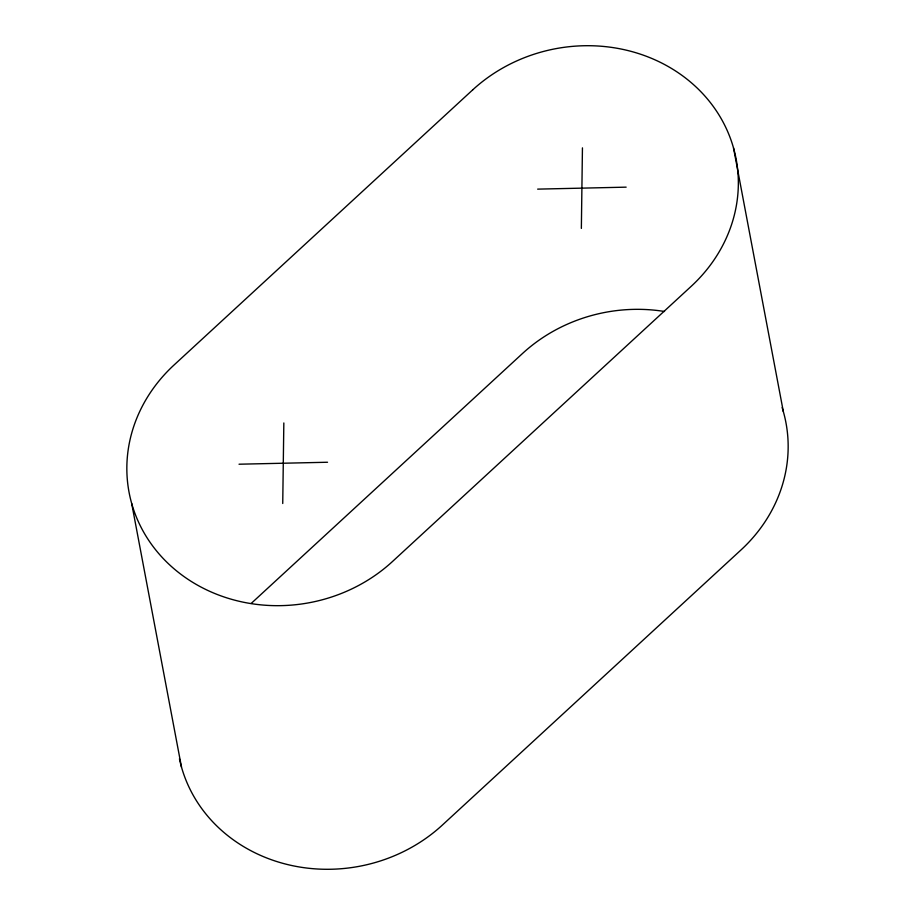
<?xml version="1.0" encoding="UTF-8"?>
<svg xmlns="http://www.w3.org/2000/svg" width="915" height="915" viewBox="0 0 915 915"><rect width="100%" height="100%" fill="white"/><g stroke="black" fill="none" stroke-linecap="round" stroke-linejoin="round"><path stroke-width="1.37" d="M282.735 503.502L283.833 422.959M581.357 228.418L582.443 147.864M251.179 603.454L522.454 353.545A156.945 141.894 -10.7 0 1 664.519 311.489M537.654 189.131L626.146 187.152M239.032 464.214L327.536 462.247M733.51 147.921L783.32 411.544M131.68 503.456L181.49 767.079M782.142 407.61A156.945 141.894 -10.7 0 1 740.967 549.984L442.357 825.078A156.945 141.894 -10.7 0 1 286.235 864.229A156.945 141.894 -10.7 0 1 179.443 758.798M472.643 89.922L174.033 365.016A156.945 141.894 -10.7 0 0 171.299 566.385A156.945 141.894 -10.7 0 0 392.546 561.455L691.157 286.361A156.945 141.894 -10.7 0 0 693.89 84.992A156.945 141.894 -10.7 0 0 472.643 89.922"/></g></svg>
